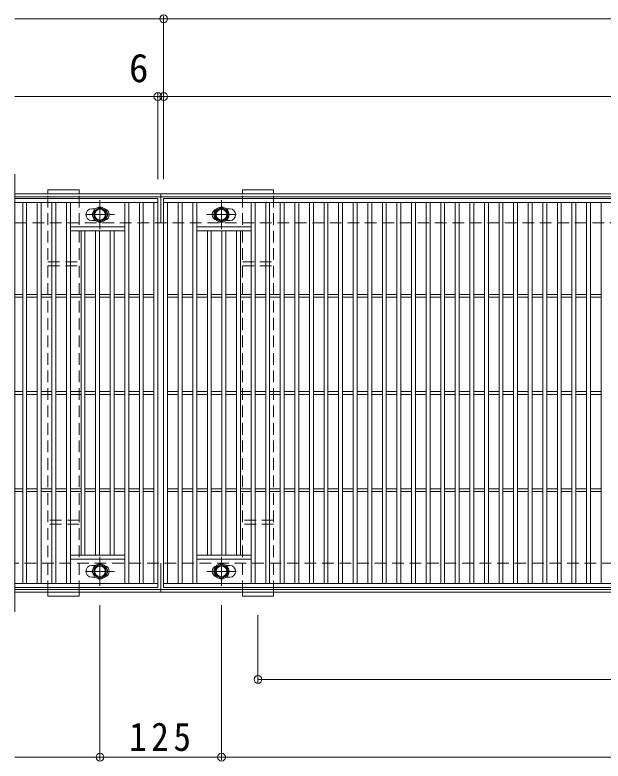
# Model space of a CAD drawing. Units: millimetres at full size, sheet at 1:10; details may follow other scales. Extents: x -2184 to 2306, y -1959 to 1524.
# Drawn here: x -595 to 10, y 725 to 1493 of the extents above; entities that cross this region are included whole.
import ezdxf
from ezdxf.enums import TextEntityAlignment as Align

# ---------------------------------------------------------------- set-up
doc = ezdxf.new("R2010")
doc.units = ezdxf.units.MM
doc.header["$LTSCALE"] = 10
doc.header["$PDMODE"] = 32
doc.header["$PDSIZE"] = 8
doc.linetypes.add('CHAIN1', pattern=[8, 5, -1, 1, -1])
doc.linetypes.add('DASHED1', pattern=[1.8, 1.2, -0.6])
for name, color, linetype, lineweight in [('C-1_躯体', 2, 'Continuous', 9), ('C-2_仕上', 3, 'Continuous', 9), ('C-4_文字', 7, 'Continuous', 9), ('C-8_ハッチ', 3, 'DASHED1', 9), ('C-B_衛生陶器', 2, 'Continuous', 9)]:
    doc.layers.add(name, color=color, linetype=linetype, lineweight=lineweight)
doc.styles.add('ＭＳ ゴシック', font='')
doc.styles.get('ＭＳ ゴシック').set_extended_font_data('MS Gothic')

msp = doc.modelspace()

# ---------------------------------------------------------------- linework, layer by layer
at = {"layer": 'C-1_躯体'}
for p, q in [((-595.11, 1308.63), (704.89, 1308.63)), ((-595.11, 1305.63), (704.89, 1305.63)), ((-445.11, 1278.63), (-445.11, 1308.63)), ((-445.11, 898.63), (-445.11, 928.63)), ((704.89, 901.63), (-595.11, 901.63)), ((704.89, 898.63), (-595.11, 898.63))]:
    msp.add_line(p, q, dxfattribs=at)
at = {"layer": 'C-1_躯体', "linetype": 'DASHED1'}
for p, q in [((-595.11, 1278.63), (704.89, 1278.63)), ((704.89, 928.63), (-595.11, 928.63))]:
    msp.add_line(p, q, dxfattribs=at)
at = {"layer": 'C-2_仕上'}
for p, q in [((-595.11, 1328.63), (-595.11, 878.63)), ((-595.11, 1303.63), (-448.11, 1303.63)), ((-595.11, 1299.63), (-448.11, 1299.63)), ((-587.11, 1299.63), (-587.11, 907.63)), ((-583.11, 1299.63), (-583.11, 907.63)), ((-572.11, 1299.63), (-572.11, 907.63)), ((-568.11, 1299.63), (-568.11, 907.63)), ((-557.11, 1299.63), (-557.11, 907.63)), ((-553.11, 1299.63), (-553.11, 907.63)), ((-542.11, 1299.63), (-542.11, 907.63)), ((-538.11, 1299.63), (-538.11, 907.63)), ((-482.11, 1299.63), (-482.11, 907.63)), ((-478.11, 1299.63), (-478.11, 907.63)), ((-467.11, 1299.63), (-467.11, 907.63)), ((-463.11, 1299.63), (-463.11, 907.63)), ((-452.11, 1299.63), (-452.11, 907.63)), ((-442.11, 1303.63), (551.89, 1303.63)), ((-442.11, 903.63), (-442.11, 1303.63)), ((-442.11, 1299.63), (551.89, 1299.63)), ((-438.11, 1299.63), (-438.11, 907.63)), ((-427.11, 1299.63), (-427.11, 907.63)), ((-423.11, 1299.63), (-423.11, 907.63)), ((-412.11, 1299.63), (-412.11, 907.63)), ((-408.11, 1299.63), (-408.11, 907.63)), ((-352.11, 1299.63), (-352.11, 907.63)), ((-348.11, 1299.63), (-348.11, 907.63)), ((-337.11, 1299.63), (-337.11, 907.63)), ((-333.11, 1299.63), (-333.11, 907.63)), ((-322.11, 1299.63), (-322.11, 907.63)), ((-318.11, 1299.63), (-318.11, 907.63)), ((-307.11, 1299.63), (-307.11, 907.63)), ((-303.11, 1299.63), (-303.11, 907.63)), ((-292.11, 1299.63), (-292.11, 907.63)), ((-288.11, 1299.63), (-288.11, 907.63)), ((-277.11, 1299.63), (-277.11, 907.63)), ((-273.11, 1299.63), (-273.11, 907.63)), ((-262.11, 1299.63), (-262.11, 907.63)), ((-258.11, 1299.63), (-258.11, 907.63)), ((-247.11, 1299.63), (-247.11, 907.63)), ((-243.11, 1299.63), (-243.11, 907.63)), ((-232.11, 1299.63), (-232.11, 907.63)), ((-228.11, 1299.63), (-228.11, 907.63)), ((-217.11, 1299.63), (-217.11, 907.63)), ((-213.11, 1299.63), (-213.11, 907.63)), ((-202.11, 1299.63), (-202.11, 907.63)), ((-198.11, 1299.63), (-198.11, 907.63)), ((-187.11, 1299.63), (-187.11, 907.63)), ((-183.11, 1299.63), (-183.11, 907.63)), ((-172.11, 1299.63), (-172.11, 907.63)), ((-168.11, 1299.63), (-168.11, 907.63)), ((-157.11, 1299.63), (-157.11, 907.63)), ((-153.11, 1299.63), (-153.11, 907.63)), ((-142.11, 1299.63), (-142.11, 907.63)), ((-138.11, 1299.63), (-138.11, 907.63)), ((-127.11, 1299.63), (-127.11, 907.63)), ((-123.11, 1299.63), (-123.11, 907.63)), ((-112.11, 1299.63), (-112.11, 907.63)), ((-108.11, 1299.63), (-108.11, 907.63)), ((-97.11, 1299.63), (-97.11, 907.63)), ((-93.11, 1299.63), (-93.11, 907.63)), ((-82.11, 1299.63), (-82.11, 907.63)), ((-78.11, 1299.63), (-78.11, 907.63)), ((-67.11, 1299.63), (-67.11, 907.63)), ((-63.11, 1299.63), (-63.11, 907.63)), ((-52.11, 1299.63), (-52.11, 907.63)), ((-48.11, 1299.63), (-48.11, 907.63)), ((-37.11, 1299.63), (-37.11, 907.63)), ((-33.11, 1299.63), (-33.11, 907.63)), ((-22.11, 1299.63), (-22.11, 907.63)), ((-18.11, 1299.63), (-18.11, 907.63)), ((-7.11, 1299.63), (-7.11, 907.63)), ((-3.11, 1299.63), (-3.11, 907.63)), ((7.89, 1299.63), (7.89, 907.63)), ((-516.11, 1293.13), (-512.51, 1293.13)), ((-377.7, 1293.13), (-374.11, 1293.13)), ((-538.11, 1274.63), (-482.11, 1274.63)), ((-512.51, 1281.13), (-516.11, 1281.13)), ((-408.11, 1274.63), (-352.11, 1274.63)), ((-374.11, 1281.13), (-377.7, 1281.13)), ((-538.11, 1270.63), (-482.11, 1270.63)), ((-527.11, 1270.63), (-527.11, 936.63)), ((-523.11, 1270.63), (-523.11, 936.63)), ((-512.11, 1270.63), (-512.11, 936.63)), ((-508.11, 1270.63), (-508.11, 936.63)), ((-497.11, 1270.63), (-497.11, 936.63)), ((-493.11, 1270.63), (-493.11, 936.63)), ((-408.11, 1270.63), (-352.11, 1270.63)), ((-397.11, 1270.63), (-397.11, 936.63)), ((-393.11, 1270.63), (-393.11, 936.63)), ((-382.11, 1270.63), (-382.11, 936.63)), ((-378.11, 1270.63), (-378.11, 936.63)), ((-367.11, 1270.63), (-367.11, 936.63)), ((-363.11, 1270.63), (-363.11, 936.63)), ((-595.11, 1205.13), (-587.11, 1205.13)), ((-595.11, 1202.13), (-587.11, 1202.13)), ((-583.11, 1205.13), (-572.11, 1205.13)), ((-583.11, 1202.13), (-572.11, 1202.13)), ((-568.11, 1205.13), (-557.11, 1205.13)), ((-568.11, 1202.13), (-557.11, 1202.13)), ((-553.11, 1205.13), (-542.11, 1205.13)), ((-553.11, 1202.13), (-542.11, 1202.13)), ((-538.11, 1205.13), (-527.11, 1205.13)), ((-538.11, 1202.13), (-527.11, 1202.13)), ((-523.11, 1205.13), (-512.11, 1205.13)), ((-523.11, 1202.13), (-512.11, 1202.13)), ((-508.11, 1205.13), (-497.11, 1205.13)), ((-508.11, 1202.13), (-497.11, 1202.13)), ((-493.11, 1205.13), (-482.11, 1205.13)), ((-493.11, 1202.13), (-482.11, 1202.13)), ((-478.11, 1205.13), (-467.11, 1205.13)), ((-478.11, 1202.13), (-467.11, 1202.13)), ((-463.11, 1205.13), (-452.11, 1205.13)), ((-463.11, 1202.13), (-452.11, 1202.13)), ((-438.11, 1205.13), (-427.11, 1205.13)), ((-438.11, 1202.13), (-427.11, 1202.13)), ((-423.11, 1205.13), (-412.11, 1205.13)), ((-423.11, 1202.13), (-412.11, 1202.13)), ((-408.11, 1205.13), (-397.11, 1205.13)), ((-408.11, 1202.13), (-397.11, 1202.13)), ((-393.11, 1205.13), (-382.11, 1205.13)), ((-393.11, 1202.13), (-382.11, 1202.13)), ((-378.11, 1205.13), (-367.11, 1205.13)), ((-378.11, 1202.13), (-367.11, 1202.13)), ((-363.11, 1205.13), (-352.11, 1205.13)), ((-363.11, 1202.13), (-352.11, 1202.13)), ((-348.11, 1205.13), (-337.11, 1205.13)), ((-348.11, 1202.13), (-337.11, 1202.13)), ((-333.11, 1205.13), (-322.11, 1205.13)), ((-333.11, 1202.13), (-322.11, 1202.13)), ((-318.11, 1205.13), (-307.11, 1205.13)), ((-318.11, 1202.13), (-307.11, 1202.13)), ((-303.11, 1205.13), (-292.11, 1205.13)), ((-303.11, 1202.13), (-292.11, 1202.13)), ((-288.11, 1205.13), (-277.11, 1205.13)), ((-288.11, 1202.13), (-277.11, 1202.13)), ((-273.11, 1205.13), (-262.11, 1205.13)), ((-273.11, 1202.13), (-262.11, 1202.13)), ((-258.11, 1205.13), (-247.11, 1205.13)), ((-258.11, 1202.13), (-247.11, 1202.13)), ((-243.11, 1205.13), (-232.11, 1205.13)), ((-243.11, 1202.13), (-232.11, 1202.13)), ((-228.11, 1205.13), (-217.11, 1205.13)), ((-228.11, 1202.13), (-217.11, 1202.13)), ((-213.11, 1205.13), (-202.11, 1205.13)), ((-213.11, 1202.13), (-202.11, 1202.13)), ((-198.11, 1205.13), (-187.11, 1205.13)), ((-198.11, 1202.13), (-187.11, 1202.13)), ((-183.11, 1205.13), (-172.11, 1205.13)), ((-183.11, 1202.13), (-172.11, 1202.13)), ((-168.11, 1205.13), (-157.11, 1205.13)), ((-168.11, 1202.13), (-157.11, 1202.13)), ((-153.11, 1205.13), (-142.11, 1205.13)), ((-153.11, 1202.13), (-142.11, 1202.13)), ((-138.11, 1205.13), (-127.11, 1205.13)), ((-138.11, 1202.13), (-127.11, 1202.13)), ((-123.11, 1205.13), (-112.11, 1205.13)), ((-123.11, 1202.13), (-112.11, 1202.13)), ((-108.11, 1205.13), (-97.11, 1205.13)), ((-108.11, 1202.13), (-97.11, 1202.13)), ((-93.11, 1205.13), (-82.11, 1205.13)), ((-93.11, 1202.13), (-82.11, 1202.13)), ((-78.11, 1205.13), (-67.11, 1205.13)), ((-78.11, 1202.13), (-67.11, 1202.13)), ((-63.11, 1205.13), (-52.11, 1205.13)), ((-63.11, 1202.13), (-52.11, 1202.13)), ((-48.11, 1205.13), (-37.11, 1205.13)), ((-48.11, 1202.13), (-37.11, 1202.13)), ((-33.11, 1205.13), (-22.11, 1205.13)), ((-33.11, 1202.13), (-22.11, 1202.13)), ((-18.11, 1205.13), (-7.11, 1205.13)), ((-18.11, 1202.13), (-7.11, 1202.13)), ((-3.11, 1205.13), (7.89, 1205.13)), ((-3.11, 1202.13), (7.89, 1202.13)), ((-595.11, 1105.13), (-587.11, 1105.13)), ((-595.11, 1102.13), (-587.11, 1102.13)), ((-583.11, 1105.13), (-572.11, 1105.13)), ((-583.11, 1102.13), (-572.11, 1102.13)), ((-568.11, 1105.13), (-557.11, 1105.13)), ((-568.11, 1102.13), (-557.11, 1102.13)), ((-553.11, 1105.13), (-542.11, 1105.13)), ((-553.11, 1102.13), (-542.11, 1102.13)), ((-538.11, 1105.13), (-527.11, 1105.13)), ((-538.11, 1102.13), (-527.11, 1102.13)), ((-523.11, 1105.13), (-512.11, 1105.13)), ((-523.11, 1102.13), (-512.11, 1102.13)), ((-508.11, 1105.13), (-497.11, 1105.13)), ((-508.11, 1102.13), (-497.11, 1102.13)), ((-493.11, 1105.13), (-482.11, 1105.13)), ((-493.11, 1102.13), (-482.11, 1102.13)), ((-478.11, 1105.13), (-467.11, 1105.13)), ((-478.11, 1102.13), (-467.11, 1102.13)), ((-463.11, 1105.13), (-452.11, 1105.13)), ((-463.11, 1102.13), (-452.11, 1102.13)), ((-438.11, 1105.13), (-427.11, 1105.13)), ((-438.11, 1102.13), (-427.11, 1102.13)), ((-423.11, 1105.13), (-412.11, 1105.13)), ((-423.11, 1102.13), (-412.11, 1102.13)), ((-408.11, 1105.13), (-397.11, 1105.13)), ((-408.11, 1102.13), (-397.11, 1102.13)), ((-393.11, 1105.13), (-382.11, 1105.13)), ((-393.11, 1102.13), (-382.11, 1102.13)), ((-378.11, 1105.13), (-367.11, 1105.13)), ((-378.11, 1102.13), (-367.11, 1102.13)), ((-363.11, 1105.13), (-352.11, 1105.13)), ((-363.11, 1102.13), (-352.11, 1102.13)), ((-348.11, 1105.13), (-337.11, 1105.13)), ((-348.11, 1102.13), (-337.11, 1102.13)), ((-333.11, 1105.13), (-322.11, 1105.13)), ((-333.11, 1102.13), (-322.11, 1102.13)), ((-318.11, 1105.13), (-307.11, 1105.13)), ((-318.11, 1102.13), (-307.11, 1102.13)), ((-303.11, 1105.13), (-292.11, 1105.13)), ((-303.11, 1102.13), (-292.11, 1102.13)), ((-288.11, 1105.13), (-277.11, 1105.13)), ((-288.11, 1102.13), (-277.11, 1102.13)), ((-273.11, 1105.13), (-262.11, 1105.13)), ((-273.11, 1102.13), (-262.11, 1102.13)), ((-258.11, 1105.13), (-247.11, 1105.13)), ((-258.11, 1102.13), (-247.11, 1102.13)), ((-243.11, 1105.13), (-232.11, 1105.13)), ((-243.11, 1102.13), (-232.11, 1102.13)), ((-228.11, 1105.13), (-217.11, 1105.13)), ((-228.11, 1102.13), (-217.11, 1102.13)), ((-213.11, 1105.13), (-202.11, 1105.13)), ((-213.11, 1102.13), (-202.11, 1102.13)), ((-198.11, 1105.13), (-187.11, 1105.13)), ((-198.11, 1102.13), (-187.11, 1102.13)), ((-183.11, 1105.13), (-172.11, 1105.13)), ((-183.11, 1102.13), (-172.11, 1102.13)), ((-168.11, 1105.13), (-157.11, 1105.13)), ((-168.11, 1102.13), (-157.11, 1102.13)), ((-153.11, 1105.13), (-142.11, 1105.13)), ((-153.11, 1102.13), (-142.11, 1102.13)), ((-138.11, 1105.13), (-127.11, 1105.13)), ((-138.11, 1102.13), (-127.11, 1102.13)), ((-123.11, 1105.13), (-112.11, 1105.13)), ((-123.11, 1102.13), (-112.11, 1102.13)), ((-108.11, 1105.13), (-97.11, 1105.13)), ((-108.11, 1102.13), (-97.11, 1102.13)), ((-93.11, 1105.13), (-82.11, 1105.13)), ((-93.11, 1102.13), (-82.11, 1102.13)), ((-78.11, 1105.13), (-67.11, 1105.13)), ((-78.11, 1102.13), (-67.11, 1102.13)), ((-63.11, 1105.13), (-52.11, 1105.13)), ((-63.11, 1102.13), (-52.11, 1102.13)), ((-48.11, 1105.13), (-37.11, 1105.13)), ((-48.11, 1102.13), (-37.11, 1102.13)), ((-33.11, 1105.13), (-22.11, 1105.13)), ((-33.11, 1102.13), (-22.11, 1102.13)), ((-18.11, 1105.13), (-7.11, 1105.13)), ((-18.11, 1102.13), (-7.11, 1102.13)), ((-3.11, 1105.13), (7.89, 1105.13)), ((-3.11, 1102.13), (7.89, 1102.13)), ((-595.11, 1005.13), (-587.11, 1005.13)), ((-595.11, 1002.13), (-587.11, 1002.13)), ((-583.11, 1005.13), (-572.11, 1005.13)), ((-583.11, 1002.13), (-572.11, 1002.13)), ((-568.11, 1005.13), (-557.11, 1005.13)), ((-568.11, 1002.13), (-557.11, 1002.13)), ((-553.11, 1005.13), (-542.11, 1005.13)), ((-553.11, 1002.13), (-542.11, 1002.13)), ((-538.11, 1005.13), (-527.11, 1005.13)), ((-538.11, 1002.13), (-527.11, 1002.13)), ((-523.11, 1005.13), (-512.11, 1005.13)), ((-523.11, 1002.13), (-512.11, 1002.13)), ((-508.11, 1005.13), (-497.11, 1005.13)), ((-508.11, 1002.13), (-497.11, 1002.13)), ((-493.11, 1005.13), (-482.11, 1005.13)), ((-493.11, 1002.13), (-482.11, 1002.13)), ((-478.11, 1005.13), (-467.11, 1005.13)), ((-478.11, 1002.13), (-467.11, 1002.13)), ((-463.11, 1005.13), (-452.11, 1005.13)), ((-463.11, 1002.13), (-452.11, 1002.13)), ((-438.11, 1005.13), (-427.11, 1005.13)), ((-438.11, 1002.13), (-427.11, 1002.13)), ((-423.11, 1005.13), (-412.11, 1005.13)), ((-423.11, 1002.13), (-412.11, 1002.13)), ((-408.11, 1005.13), (-397.11, 1005.13)), ((-408.11, 1002.13), (-397.11, 1002.13)), ((-393.11, 1005.13), (-382.11, 1005.13)), ((-393.11, 1002.13), (-382.11, 1002.13)), ((-378.11, 1005.13), (-367.11, 1005.13)), ((-378.11, 1002.13), (-367.11, 1002.13)), ((-363.11, 1005.13), (-352.11, 1005.13)), ((-363.11, 1002.13), (-352.11, 1002.13)), ((-348.11, 1005.13), (-337.11, 1005.13)), ((-348.11, 1002.13), (-337.11, 1002.13)), ((-333.11, 1005.13), (-322.11, 1005.13)), ((-333.11, 1002.13), (-322.11, 1002.13)), ((-318.11, 1005.13), (-307.11, 1005.13)), ((-318.11, 1002.13), (-307.11, 1002.13)), ((-303.11, 1005.13), (-292.11, 1005.13)), ((-303.11, 1002.13), (-292.11, 1002.13)), ((-288.11, 1005.13), (-277.11, 1005.13)), ((-288.11, 1002.13), (-277.11, 1002.13)), ((-273.11, 1005.13), (-262.11, 1005.13)), ((-273.11, 1002.13), (-262.11, 1002.13)), ((-258.11, 1005.13), (-247.11, 1005.13)), ((-258.11, 1002.13), (-247.11, 1002.13)), ((-243.11, 1005.13), (-232.11, 1005.13)), ((-243.11, 1002.13), (-232.11, 1002.13)), ((-228.11, 1005.13), (-217.11, 1005.13)), ((-228.11, 1002.13), (-217.11, 1002.13)), ((-213.11, 1005.13), (-202.11, 1005.13)), ((-213.11, 1002.13), (-202.11, 1002.13)), ((-198.11, 1005.13), (-187.11, 1005.13)), ((-198.11, 1002.13), (-187.11, 1002.13)), ((-183.11, 1005.13), (-172.11, 1005.13)), ((-183.11, 1002.13), (-172.11, 1002.13)), ((-168.11, 1005.13), (-157.11, 1005.13)), ((-168.11, 1002.13), (-157.11, 1002.13)), ((-153.11, 1005.13), (-142.11, 1005.13)), ((-153.11, 1002.13), (-142.11, 1002.13)), ((-138.11, 1005.13), (-127.11, 1005.13)), ((-138.11, 1002.13), (-127.11, 1002.13)), ((-123.11, 1005.13), (-112.11, 1005.13)), ((-123.11, 1002.13), (-112.11, 1002.13)), ((-108.11, 1005.13), (-97.11, 1005.13)), ((-108.11, 1002.13), (-97.11, 1002.13)), ((-93.11, 1005.13), (-82.11, 1005.13)), ((-93.11, 1002.13), (-82.11, 1002.13)), ((-78.11, 1005.13), (-67.11, 1005.13)), ((-78.11, 1002.13), (-67.11, 1002.13)), ((-63.11, 1005.13), (-52.11, 1005.13)), ((-63.11, 1002.13), (-52.11, 1002.13)), ((-48.11, 1005.13), (-37.11, 1005.13)), ((-48.11, 1002.13), (-37.11, 1002.13)), ((-33.11, 1005.13), (-22.11, 1005.13)), ((-33.11, 1002.13), (-22.11, 1002.13)), ((-18.11, 1005.13), (-7.11, 1005.13)), ((-18.11, 1002.13), (-7.11, 1002.13)), ((-3.11, 1005.13), (7.89, 1005.13)), ((-3.11, 1002.13), (7.89, 1002.13)), ((-482.11, 936.63), (-538.11, 936.63)), ((-352.11, 936.63), (-408.11, 936.63)), ((-482.11, 932.63), (-538.11, 932.63)), ((-352.11, 932.63), (-408.11, 932.63)), ((-516.11, 926.13), (-512.51, 926.13)), ((-377.7, 926.13), (-374.11, 926.13)), ((-512.51, 914.13), (-516.11, 914.13)), ((-374.11, 914.13), (-377.7, 914.13)), ((-448.11, 907.63), (-595.11, 907.63)), ((551.89, 907.63), (-442.11, 907.63))]:
    msp.add_line(p, q, dxfattribs=at)
for points in [[(-448.11, 1303.63), (-448.11, 903.63), (-595.11, 903.63)], [(551.89, 1303.63), (551.89, 903.63), (-442.11, 903.63)]]:
    msp.add_lwpolyline(points, dxfattribs=at)
for centre, start, end in [((-516.11, 1287.13), 90, 180), ((-504.11, 1287.13), 0, 73.66518), ((-386.11, 1287.13), 106.33482, 180), ((-374.11, 1287.13), 0, 90), ((-516.11, 1287.13), 180, 270), ((-504.11, 1287.13), 286.33482, 0), ((-386.11, 1287.13), 180, 253.66518), ((-374.11, 1287.13), 270, 0), ((-516.11, 920.13), 90, 180), ((-504.11, 920.13), 0, 73.66518), ((-386.11, 920.13), 106.33482, 180), ((-374.11, 920.13), 0, 90), ((-516.11, 920.13), 180, 270), ((-504.11, 920.13), 286.33482, 0), ((-386.11, 920.13), 180, 253.66518), ((-374.11, 920.13), 270, 0)]:
    msp.add_arc(centre, 6, start, end, dxfattribs=at)
at = {"layer": 'C-4_文字'}
for p, q in [((-442.11, 1491.63), (-442.11, 1323.63)), ((-595.11, 1488.63), (-442.11, 1488.63)), ((-442.11, 1488.63), (557.89, 1488.63)), ((-595.11, 1408.63), (-448.11, 1408.63)), ((-448.11, 1411.63), (-448.11, 1323.63)), ((-448.11, 1408.63), (-442.11, 1408.63)), ((-442.11, 1408.63), (551.89, 1408.63)), ((-507.61, 725.93), (-507.61, 885.43)), ((-382.61, 725.93), (-382.61, 885.43)), ((-345.11, 805.93), (-345.11, 874.93)), ((-345.11, 808.93), (554.89, 808.93)), ((-595.11, 728.93), (-507.61, 728.93)), ((-507.61, 728.93), (-382.61, 728.93)), ((-382.61, 728.93), (492.39, 728.93))]:
    msp.add_line(p, q, dxfattribs=at)
for p in [(-442.11, 1488.63), (-448.11, 1408.63), (-442.11, 1408.63), (-345.11, 808.93), (-507.61, 728.93), (-382.61, 728.93)]:
    msp.add_point(p, dxfattribs=at)
at = {"layer": 'C-8_ハッチ', "linetype": 'Continuous'}
for p, q in [((-561.11, 1312.63), (-529.11, 1312.63)), ((-561.11, 1312.63), (-561.11, 1308.63)), ((-529.11, 1312.63), (-529.11, 1308.63)), ((-361.11, 1312.63), (-329.11, 1312.63)), ((-361.11, 1312.63), (-361.11, 1308.63)), ((-329.11, 1312.63), (-329.11, 1308.63)), ((-561.11, 898.63), (-561.11, 894.63)), ((-529.11, 898.63), (-529.11, 894.63)), ((-361.11, 898.63), (-361.11, 894.63)), ((-329.11, 898.63), (-329.11, 894.63)), ((-529.11, 894.63), (-561.11, 894.63)), ((-329.11, 894.63), (-361.11, 894.63))]:
    msp.add_line(p, q, dxfattribs=at)
at = {"layer": 'C-8_ハッチ'}
for p, q in [((-561.11, 1308.63), (-529.11, 1308.63)), ((-561.11, 898.63), (-561.11, 1308.63)), ((-529.11, 898.63), (-529.11, 1308.63)), ((-361.11, 1308.63), (-329.11, 1308.63)), ((-361.11, 898.63), (-361.11, 1308.63)), ((-329.11, 898.63), (-329.11, 1308.63)), ((-561.11, 1238.63), (-529.11, 1238.63)), ((-361.11, 1238.63), (-329.11, 1238.63)), ((-561.11, 1234.63), (-529.11, 1234.63)), ((-361.11, 1234.63), (-329.11, 1234.63)), ((-529.11, 972.63), (-561.11, 972.63)), ((-529.11, 968.63), (-561.11, 968.63)), ((-329.11, 972.63), (-361.11, 972.63)), ((-329.11, 968.63), (-361.11, 968.63)), ((-529.11, 898.63), (-561.11, 898.63)), ((-329.11, 898.63), (-361.11, 898.63))]:
    msp.add_line(p, q, dxfattribs=at)
at = {"layer": 'C-B_衛生陶器', "color": 7, "linetype": 'CHAIN1'}
for p, q in [((-507.61, 1272.13), (-507.61, 1302.13)), ((-382.61, 1272.13), (-382.61, 1302.13)), ((-522.61, 1287.13), (-492.61, 1287.13)), ((-397.61, 1287.13), (-367.61, 1287.13)), ((-507.61, 905.13), (-507.61, 935.13)), ((-382.61, 905.13), (-382.61, 935.13)), ((-522.61, 920.13), (-492.61, 920.13)), ((-397.61, 920.13), (-367.61, 920.13))]:
    msp.add_line(p, q, dxfattribs=at)
at = {"layer": 'C-B_衛生陶器'}
for points in [[(-514.1, 1283.38), (-507.61, 1279.63), (-501.11, 1283.38), (-501.11, 1290.88), (-507.61, 1294.63), (-514.1, 1290.88)], [(-389.1, 1283.38), (-382.61, 1279.63), (-376.11, 1283.38), (-376.11, 1290.88), (-382.61, 1294.63), (-389.1, 1290.88)], [(-514.1, 916.38), (-507.61, 912.63), (-501.11, 916.38), (-501.11, 923.88), (-507.61, 927.63), (-514.1, 923.88)], [(-389.1, 916.38), (-382.61, 912.63), (-376.11, 916.38), (-376.11, 923.88), (-382.61, 927.63), (-389.1, 923.88)]]:
    msp.add_lwpolyline(points, close=True, dxfattribs=at)
for centre, radius in [((-507.61, 1287.13), 7.75), ((-507.61, 1287.13), 6.5), ((-507.61, 1287.13), 5.5), ((-382.61, 1287.13), 7.75), ((-382.61, 1287.13), 6.5), ((-382.61, 1287.13), 5.5), ((-507.61, 920.13), 7.75), ((-507.61, 920.13), 6.5), ((-507.61, 920.13), 5.5), ((-382.61, 920.13), 7.75), ((-382.61, 920.13), 6.5), ((-382.61, 920.13), 5.5)]:
    msp.add_circle(centre, radius, dxfattribs=at)

# ---------------------------------------------------------------- texts
at = {"layer": 'C-4_文字', "color": 2, "style": 'ＭＳ ゴシック'}
msp.add_text('6', height=29.33, dxfattribs=at).set_placement((-477.75, 1414.63), align=Align.BOTTOM_LEFT)
at = {"layer": 'C-4_文字', "color": 2, "insert": (-477.61, 734.93), "char_height": 29.33, "attachment_point": 7, "style": 'ＭＳ ゴシック'}
msp.add_mtext('\\T1.27;\\W0.9;125', dxfattribs=at)

doc.saveas('drawing.dxf')
